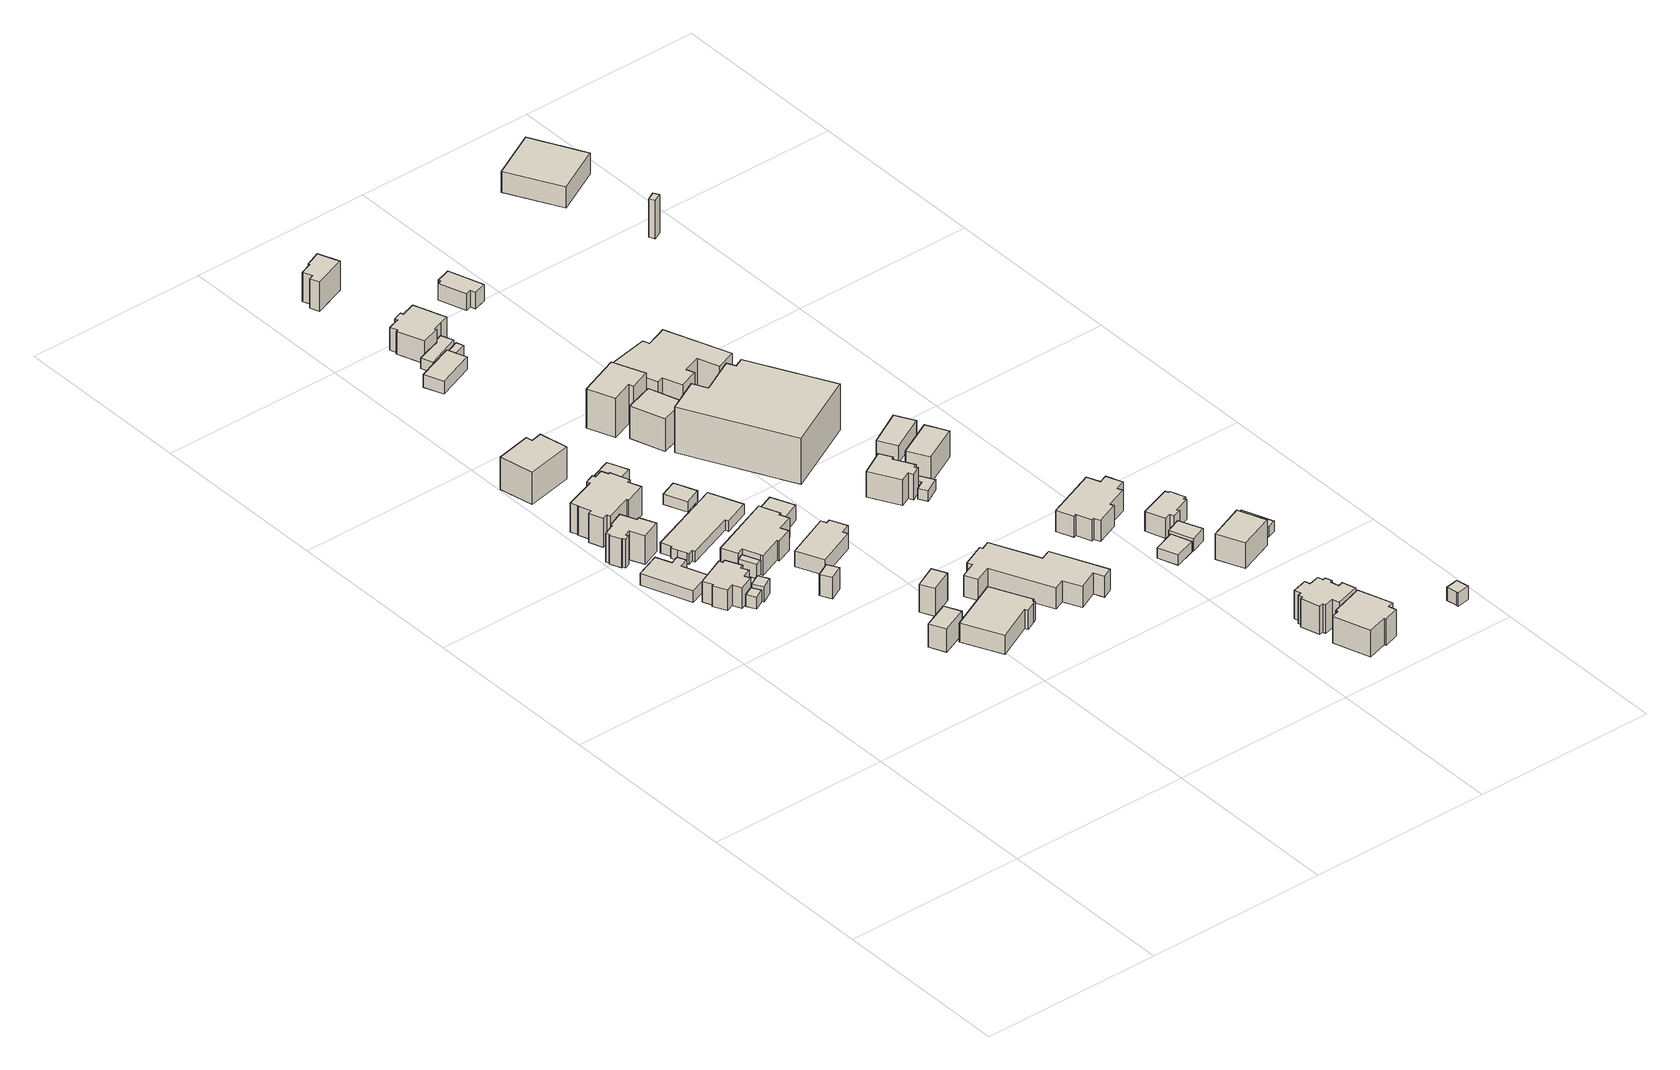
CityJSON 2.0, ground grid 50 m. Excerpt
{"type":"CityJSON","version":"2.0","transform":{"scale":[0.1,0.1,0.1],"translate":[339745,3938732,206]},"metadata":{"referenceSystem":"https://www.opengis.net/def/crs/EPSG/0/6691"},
"CityObjects":{
"building1":{"type":"Building","attributes":{"usage":"413","measuredHeight":3.5,"storeysAboveGround":1,"BuildingIDAttribute.prefecture":"14","BuildingIDAttribute.city":"14151","BuildingDetailAttribute.totalFloorArea":88.45,"BuildingDetailAttribute.buildingFootprintArea":88.45,"BuildingDetailAttribute.buildingStructureType":"601","BuildingDetailAttribute.buildingStructureOrgType":"1","BuildingDetailAttribute.orgUsage":"30","BuildingDetailAttribute.surveyYear":2015,"BuildingLandSlideRiskAttribute.description":"1","BuildingLandSlideRiskAttribute.areaType":"1"},"geometry":[{"type":"Solid","lod":"1","boundaries":[[[[0,1,2,3,4,5,6,7]],[[6,8,9,7]],[[5,10,8,6]],[[4,11,10,5]],[[3,12,11,4]],[[2,13,12,3]],[[1,14,13,2]],[[0,15,14,1]],[[7,9,15,0]],[[8,10,11,12,13,14,15,9]]]]}]},
"building2":{"type":"Building","attributes":{"usage":"411","measuredHeight":7.2,"storeysAboveGround":1,"BuildingIDAttribute.prefecture":"14","BuildingIDAttribute.city":"14151","BuildingDetailAttribute.totalFloorArea":66.15,"BuildingDetailAttribute.buildingFootprintArea":66.15,"BuildingDetailAttribute.buildingStructureType":"601","BuildingDetailAttribute.buildingStructureOrgType":"1","BuildingDetailAttribute.orgUsage":"10","BuildingDetailAttribute.surveyYear":2015,"BuildingLandSlideRiskAttribute.description":"1","BuildingLandSlideRiskAttribute.areaType":"1"},"geometry":[{"type":"Solid","lod":"1","boundaries":[[[[16,17,18,19,20,21,22,23,24,25,26,27,28,29]],[[28,30,31,29]],[[27,32,30,28]],[[26,33,32,27]],[[25,34,33,26]],[[24,35,34,25]],[[23,36,35,24]],[[22,37,36,23]],[[21,38,37,22]],[[20,39,38,21]],[[19,40,39,20]],[[18,41,40,19]],[[17,42,41,18]],[[16,43,42,17]],[[29,31,43,16]],[[30,32,33,34,35,36,37,38,39,40,41,42,43,31]]]]}]},
"building3":{"type":"Building","attributes":{"measuredHeight":3.7,"BuildingIDAttribute.prefecture":"14","BuildingIDAttribute.city":"14151","BuildingDetailAttribute.surveyYear":2015,"BuildingLandSlideRiskAttribute.description":"1","BuildingLandSlideRiskAttribute.areaType":"1"},"geometry":[{"type":"Solid","lod":"1","boundaries":[[[[44,45,46,47]],[[46,48,49,47]],[[45,50,48,46]],[[44,51,50,45]],[[47,49,51,44]],[[48,50,51,49]]]]}]},
"building4":{"type":"Building","attributes":{"usage":"411","measuredHeight":9.2,"storeysAboveGround":1,"BuildingIDAttribute.prefecture":"14","BuildingIDAttribute.city":"14151","BuildingDetailAttribute.totalFloorArea":56.23,"BuildingDetailAttribute.buildingFootprintArea":56.23,"BuildingDetailAttribute.buildingStructureType":"601","BuildingDetailAttribute.buildingStructureOrgType":"1","BuildingDetailAttribute.orgUsage":"10","BuildingDetailAttribute.surveyYear":2015,"BuildingLandSlideRiskAttribute.description":"1","BuildingLandSlideRiskAttribute.areaType":"1"},"geometry":[{"type":"Solid","lod":"1","boundaries":[[[[52,53,54,55,56,57,58,59,60,61,62,63,64,65,66,67]],[[66,68,69,67]],[[65,70,68,66]],[[64,71,70,65]],[[63,72,71,64]],[[62,73,72,63]],[[61,74,73,62]],[[60,75,74,61]],[[59,76,75,60]],[[58,77,76,59]],[[57,78,77,58]],[[56,79,78,57]],[[55,80,79,56]],[[54,81,80,55]],[[53,82,81,54]],[[52,83,82,53]],[[67,69,83,52]],[[68,70,71,72,73,74,75,76,77,78,79,80,81,82,83,69]]]]}]},
"building5":{"type":"Building","attributes":{"usage":"411","measuredHeight":4.7,"storeysAboveGround":1,"BuildingIDAttribute.prefecture":"14","BuildingIDAttribute.city":"14151","BuildingDetailAttribute.totalFloorArea":9.09,"BuildingDetailAttribute.buildingFootprintArea":9.09,"BuildingDetailAttribute.buildingStructureType":"601","BuildingDetailAttribute.buildingStructureOrgType":"1","BuildingDetailAttribute.orgUsage":"10","BuildingDetailAttribute.surveyYear":2015,"BuildingLandSlideRiskAttribute.description":"1","BuildingLandSlideRiskAttribute.areaType":"1"},"geometry":[{"type":"Solid","lod":"1","boundaries":[[[[84,85,86,87]],[[86,88,89,87]],[[85,90,88,86]],[[84,91,90,85]],[[87,89,91,84]],[[88,90,91,89]]]]}]},
"building6":{"type":"Building","attributes":{"measuredHeight":5.3,"BuildingIDAttribute.prefecture":"14","BuildingIDAttribute.city":"14151","BuildingDetailAttribute.surveyYear":2015,"BuildingLandSlideRiskAttribute.description":"1","BuildingLandSlideRiskAttribute.areaType":"1"},"geometry":[{"type":"Solid","lod":"1","boundaries":[[[[92,93,94,95]],[[94,96,97,95]],[[93,98,96,94]],[[92,99,98,93]],[[95,97,99,92]],[[96,98,99,97]]]]}]},
"building7":{"type":"Building","attributes":{"usage":"411","measuredHeight":10,"storeysAboveGround":2,"BuildingIDAttribute.prefecture":"14","BuildingIDAttribute.city":"14151","BuildingDetailAttribute.totalFloorArea":237.37,"BuildingDetailAttribute.buildingFootprintArea":118.68,"BuildingDetailAttribute.buildingStructureType":"601","BuildingDetailAttribute.buildingStructureOrgType":"1","BuildingDetailAttribute.orgUsage":"10","BuildingDetailAttribute.surveyYear":2015,"BuildingLandSlideRiskAttribute.description":"1","BuildingLandSlideRiskAttribute.areaType":"1"},"geometry":[{"type":"Solid","lod":"1","boundaries":[[[[100,101,102,103,104,105,106,107,108,109,110,111,112,113,114,115,116,117,118,119]],[[118,120,121,119]],[[117,122,120,118]],[[116,123,122,117]],[[115,124,123,116]],[[114,125,124,115]],[[113,126,125,114]],[[112,127,126,113]],[[111,128,127,112]],[[110,129,128,111]],[[109,130,129,110]],[[108,131,130,109]],[[107,132,131,108]],[[106,133,132,107]],[[105,134,133,106]],[[104,135,134,105]],[[103,136,135,104]],[[102,137,136,103]],[[101,138,137,102]],[[100,139,138,101]],[[119,121,139,100]],[[120,122,123,124,125,126,127,128,129,130,131,132,133,134,135,136,137,138,139,121]]]]}]},
"building8":{"type":"Building","attributes":{"usage":"411","measuredHeight":15.9,"storeysAboveGround":1,"BuildingIDAttribute.prefecture":"14","BuildingIDAttribute.city":"14151","BuildingDetailAttribute.totalFloorArea":38.35,"BuildingDetailAttribute.buildingFootprintArea":38.35,"BuildingDetailAttribute.buildingStructureType":"610","BuildingDetailAttribute.buildingStructureOrgType":"2","BuildingDetailAttribute.orgUsage":"10","BuildingDetailAttribute.surveyYear":2015},"geometry":[{"type":"Solid","lod":"1","boundaries":[[[[140,141,142,143]],[[142,144,145,143]],[[141,146,144,142]],[[140,147,146,141]],[[143,145,147,140]],[[144,146,147,145]]]]}]},
"building9":{"type":"Building","attributes":{"usage":"411","measuredHeight":10.4,"storeysAboveGround":2,"BuildingIDAttribute.prefecture":"14","BuildingIDAttribute.city":"14151","BuildingDetailAttribute.totalFloorArea":167.81,"BuildingDetailAttribute.buildingFootprintArea":83.91,"BuildingDetailAttribute.buildingStructureType":"601","BuildingDetailAttribute.buildingStructureOrgType":"1","BuildingDetailAttribute.orgUsage":"10","BuildingDetailAttribute.surveyYear":2015,"BuildingLandSlideRiskAttribute.description":"1","BuildingLandSlideRiskAttribute.areaType":"1"},"geometry":[{"type":"Solid","lod":"1","boundaries":[[[[148,149,150,151,152,153]],[[152,154,155,153]],[[151,156,154,152]],[[150,157,156,151]],[[149,158,157,150]],[[148,159,158,149]],[[153,155,159,148]],[[154,156,157,158,159,155]]]]}]},
"building10":{"type":"Building","attributes":{"usage":"411","measuredHeight":6.8,"storeysAboveGround":2,"BuildingIDAttribute.prefecture":"14","BuildingIDAttribute.city":"14151","BuildingDetailAttribute.totalFloorArea":24.62,"BuildingDetailAttribute.buildingFootprintArea":12.31,"BuildingDetailAttribute.buildingStructureType":"601","BuildingDetailAttribute.buildingStructureOrgType":"1","BuildingDetailAttribute.orgUsage":"10","BuildingDetailAttribute.surveyYear":2015,"BuildingLandSlideRiskAttribute.description":"1","BuildingLandSlideRiskAttribute.areaType":"1"},"geometry":[{"type":"Solid","lod":"1","boundaries":[[[[160,161,162,163]],[[162,164,165,163]],[[161,166,164,162]],[[160,167,166,161]],[[163,165,167,160]],[[164,166,167,165]]]]}]},
"building11":{"type":"Building","attributes":{"usage":"411","measuredHeight":8.8,"storeysAboveGround":2,"BuildingIDAttribute.prefecture":"14","BuildingIDAttribute.city":"14151","BuildingDetailAttribute.totalFloorArea":244.28,"BuildingDetailAttribute.buildingFootprintArea":122.14,"BuildingDetailAttribute.buildingStructureType":"601","BuildingDetailAttribute.buildingStructureOrgType":"1","BuildingDetailAttribute.orgUsage":"10","BuildingDetailAttribute.surveyYear":2015,"BuildingLandSlideRiskAttribute.description":"1","BuildingLandSlideRiskAttribute.areaType":"1"},"geometry":[{"type":"Solid","lod":"1","boundaries":[[[[92,95,168,169,170,171,172,173,174,175,176,177,178,93]],[[178,179,180,93]],[[177,181,179,178]],[[176,182,181,177]],[[175,183,182,176]],[[174,184,183,175]],[[173,185,184,174]],[[172,186,185,173]],[[171,187,186,172]],[[170,188,187,171]],[[169,189,188,170]],[[168,190,189,169]],[[95,191,190,168]],[[92,192,191,95]],[[93,180,192,92]],[[179,181,182,183,184,185,186,187,188,189,190,191,192,180]]]]}]},
"building12":{"type":"Building","attributes":{"usage":"413","storeysAboveGround":2,"BuildingIDAttribute.prefecture":"14","BuildingIDAttribute.city":"14151","BuildingDetailAttribute.totalFloorArea":294.58,"BuildingDetailAttribute.buildingFootprintArea":147.29,"BuildingDetailAttribute.buildingStructureType":"601","BuildingDetailAttribute.buildingStructureOrgType":"1","BuildingDetailAttribute.orgUsage":"30","BuildingDetailAttribute.surveyYear":2015,"BuildingLandSlideRiskAttribute.description":"1","BuildingLandSlideRiskAttribute.areaType":"1"},"geometry":[{"type":"Solid","lod":"1","boundaries":[[[[193,194,195,196,197,198,199,200,201,202,203,204]],[[203,205,206,204]],[[202,207,205,203]],[[201,208,207,202]],[[200,209,208,201]],[[199,210,209,200]],[[198,211,210,199]],[[197,212,211,198]],[[196,213,212,197]],[[195,214,213,196]],[[194,215,214,195]],[[193,216,215,194]],[[204,206,216,193]],[[205,207,208,209,210,211,212,213,214,215,216,206]]]]}]},
"building13":{"type":"Building","attributes":{"measuredHeight":10.3,"BuildingIDAttribute.prefecture":"14","BuildingIDAttribute.city":"14151","BuildingDetailAttribute.surveyYear":2015,"BuildingLandSlideRiskAttribute.description":"1","BuildingLandSlideRiskAttribute.areaType":"1"},"geometry":[{"type":"Solid","lod":"1","boundaries":[[[[217,218,219,220]],[[219,221,222,220]],[[218,223,221,219]],[[217,224,223,218]],[[220,222,224,217]],[[221,223,224,222]]]]}]},
"building14":{"type":"Building","attributes":{"usage":"411","measuredHeight":7.6,"storeysAboveGround":1,"BuildingIDAttribute.prefecture":"14","BuildingIDAttribute.city":"14151","BuildingDetailAttribute.totalFloorArea":160.32,"BuildingDetailAttribute.buildingFootprintArea":160.32,"BuildingDetailAttribute.buildingStructureType":"601","BuildingDetailAttribute.buildingStructureOrgType":"1","BuildingDetailAttribute.orgUsage":"10","BuildingDetailAttribute.surveyYear":2015},"geometry":[{"type":"Solid","lod":"1","boundaries":[[[[225,226,227,228,229,230,231,232,233,234]],[[233,235,236,234]],[[232,237,235,233]],[[231,238,237,232]],[[230,239,238,231]],[[229,240,239,230]],[[228,241,240,229]],[[227,242,241,228]],[[226,243,242,227]],[[225,244,243,226]],[[234,236,244,225]],[[235,237,238,239,240,241,242,243,244,236]]]]}]},
"building15":{"type":"Building","attributes":{"usage":"411","measuredHeight":3.7,"storeysAboveGround":2,"BuildingIDAttribute.prefecture":"14","BuildingIDAttribute.city":"14151","BuildingDetailAttribute.totalFloorArea":58.51,"BuildingDetailAttribute.buildingFootprintArea":29.26,"BuildingDetailAttribute.buildingStructureType":"601","BuildingDetailAttribute.buildingStructureOrgType":"1","BuildingDetailAttribute.orgUsage":"10","BuildingDetailAttribute.surveyYear":2015},"geometry":[{"type":"Solid","lod":"1","boundaries":[[[[245,246,247,248]],[[247,249,250,248]],[[246,251,249,247]],[[245,252,251,246]],[[248,250,252,245]],[[249,251,252,250]]]]}]},
"building16":{"type":"Building","attributes":{"usage":"411","measuredHeight":7.7,"storeysAboveGround":2,"BuildingIDAttribute.prefecture":"14","BuildingIDAttribute.city":"14151","BuildingDetailAttribute.totalFloorArea":156.75,"BuildingDetailAttribute.buildingFootprintArea":78.38,"BuildingDetailAttribute.buildingStructureType":"601","BuildingDetailAttribute.buildingStructureOrgType":"1","BuildingDetailAttribute.orgUsage":"10","BuildingDetailAttribute.surveyYear":2015,"BuildingLandSlideRiskAttribute.description":"1","BuildingLandSlideRiskAttribute.areaType":"1"},"geometry":[{"type":"Solid","lod":"1","boundaries":[[[[253,254,255,256,257,258,259,260]],[[259,261,262,260]],[[258,263,261,259]],[[257,264,263,258]],[[256,265,264,257]],[[255,266,265,256]],[[254,267,266,255]],[[253,268,267,254]],[[260,262,268,253]],[[261,263,264,265,266,267,268,262]]]]}]},
"building17":{"type":"Building","attributes":{"BuildingIDAttribute.prefecture":"14","BuildingIDAttribute.city":"14151","BuildingDetailAttribute.surveyYear":2015},"geometry":[{"type":"Solid","lod":"1","boundaries":[[[[269,270,271,272]],[[271,273,274,272]],[[270,275,273,271]],[[269,276,275,270]],[[272,274,276,269]],[[273,275,276,274]]]]}]},
"building18":{"type":"Building","attributes":{"usage":"411","measuredHeight":5.4,"storeysAboveGround":2,"BuildingIDAttribute.prefecture":"14","BuildingIDAttribute.city":"14151","BuildingDetailAttribute.totalFloorArea":61.62,"BuildingDetailAttribute.buildingFootprintArea":30.81,"BuildingDetailAttribute.buildingStructureType":"601","BuildingDetailAttribute.buildingStructureOrgType":"1","BuildingDetailAttribute.orgUsage":"10","BuildingDetailAttribute.surveyYear":2015},"geometry":[{"type":"Solid","lod":"1","boundaries":[[[[277,278,279,280]],[[279,281,282,280]],[[278,283,281,279]],[[277,284,283,278]],[[280,282,284,277]],[[281,283,284,282]]]]}]},
"building19":{"type":"Building","attributes":{"usage":"402","measuredHeight":4,"storeysAboveGround":1,"BuildingIDAttribute.prefecture":"14","BuildingIDAttribute.city":"14151","BuildingDetailAttribute.totalFloorArea":64.72,"BuildingDetailAttribute.buildingFootprintArea":64.72,"BuildingDetailAttribute.buildingStructureType":"610","BuildingDetailAttribute.buildingStructureOrgType":"2","BuildingDetailAttribute.orgUsage":"71","BuildingDetailAttribute.surveyYear":2015},"geometry":[{"type":"Solid","lod":"1","boundaries":[[[[285,286,287,288]],[[287,289,290,288]],[[286,291,289,287]],[[285,292,291,286]],[[288,290,292,285]],[[289,291,292,290]]]]}]},
"building20":{"type":"Building","attributes":{"usage":"411","measuredHeight":8.8,"storeysAboveGround":2,"BuildingIDAttribute.prefecture":"14","BuildingIDAttribute.city":"14151","BuildingDetailAttribute.totalFloorArea":436.82,"BuildingDetailAttribute.buildingFootprintArea":218.41,"BuildingDetailAttribute.buildingStructureType":"601","BuildingDetailAttribute.buildingStructureOrgType":"1","BuildingDetailAttribute.orgUsage":"10","BuildingDetailAttribute.surveyYear":2015},"geometry":[{"type":"Solid","lod":"1","boundaries":[[[[293,294,295,296,297,298,299,300,301,302,303,304,305,306,307,308,309]],[[308,310,311,309]],[[307,312,310,308]],[[306,313,312,307]],[[305,314,313,306]],[[304,315,314,305]],[[303,316,315,304]],[[302,317,316,303]],[[301,318,317,302]],[[300,319,318,301]],[[299,320,319,300]],[[298,321,320,299]],[[297,322,321,298]],[[296,323,322,297]],[[295,324,323,296]],[[294,325,324,295]],[[293,326,325,294]],[[309,311,326,293]],[[310,312,313,314,315,316,317,318,319,320,321,322,323,324,325,326,311]]]]}]},
"building21":{"type":"Building","attributes":{"BuildingIDAttribute.prefecture":"14","BuildingIDAttribute.city":"14151","BuildingDetailAttribute.surveyYear":2015,"BuildingLandSlideRiskAttribute.description":"1","BuildingLandSlideRiskAttribute.areaType":"1"},"geometry":[{"type":"Solid","lod":"1","boundaries":[[[[327,328,329,330,331,332,333]],[[332,334,335,333]],[[331,336,334,332]],[[330,337,336,331]],[[329,338,337,330]],[[328,339,338,329]],[[327,340,339,328]],[[333,335,340,327]],[[334,336,337,338,339,340,335]]]]}]},
"building22":{"type":"Building","attributes":{"usage":"441","measuredHeight":11,"storeysAboveGround":2,"BuildingIDAttribute.prefecture":"14","BuildingIDAttribute.city":"14151","BuildingDetailAttribute.totalFloorArea":145.48,"BuildingDetailAttribute.buildingFootprintArea":72.74,"BuildingDetailAttribute.buildingStructureType":"610","BuildingDetailAttribute.buildingStructureOrgType":"2","BuildingDetailAttribute.orgUsage":"160","BuildingDetailAttribute.surveyYear":2015,"BuildingLandSlideRiskAttribute.description":"1","BuildingLandSlideRiskAttribute.areaType":"1"},"geometry":[{"type":"Solid","lod":"1","boundaries":[[[[341,342,343,344]],[[343,345,346,344]],[[342,347,345,343]],[[341,348,347,342]],[[344,346,348,341]],[[345,347,348,346]]]]}]},
"building23":{"type":"Building","attributes":{"usage":"413","measuredHeight":7.8,"storeysAboveGround":2,"BuildingIDAttribute.prefecture":"14","BuildingIDAttribute.city":"14151","BuildingDetailAttribute.totalFloorArea":147.45,"BuildingDetailAttribute.buildingFootprintArea":73.72,"BuildingDetailAttribute.buildingStructureType":"601","BuildingDetailAttribute.buildingStructureOrgType":"1","BuildingDetailAttribute.orgUsage":"30","BuildingDetailAttribute.surveyYear":2015,"BuildingLandSlideRiskAttribute.description":"1","BuildingLandSlideRiskAttribute.areaType":"1"},"geometry":[{"type":"Solid","lod":"1","boundaries":[[[[349,350,351,352,353,354,355,356,357,358,359,360,361,362]],[[361,363,364,362]],[[360,365,363,361]],[[359,366,365,360]],[[358,367,366,359]],[[357,368,367,358]],[[356,369,368,357]],[[355,370,369,356]],[[354,371,370,355]],[[353,372,371,354]],[[352,373,372,353]],[[351,374,373,352]],[[350,375,374,351]],[[349,376,375,350]],[[362,364,376,349]],[[363,365,366,367,368,369,370,371,372,373,374,375,376,364]]]]}]},
"building24":{"type":"Building","attributes":{"usage":"441","measuredHeight":13.3,"storeysAboveGround":3,"BuildingIDAttribute.prefecture":"14","BuildingIDAttribute.city":"14151","BuildingDetailAttribute.totalFloorArea":316.81,"BuildingDetailAttribute.buildingFootprintArea":105.6,"BuildingDetailAttribute.buildingStructureType":"610","BuildingDetailAttribute.buildingStructureOrgType":"2","BuildingDetailAttribute.orgUsage":"160","BuildingDetailAttribute.surveyYear":2015,"BuildingLandSlideRiskAttribute.description":"1","BuildingLandSlideRiskAttribute.areaType":"1"},"geometry":[{"type":"Solid","lod":"1","boundaries":[[[[377,378,379,380,381,382]],[[381,383,384,382]],[[380,385,383,381]],[[379,386,385,380]],[[378,387,386,379]],[[377,388,387,378]],[[382,384,388,377]],[[383,385,386,387,388,384]]]]}]},
"building25":{"type":"Building","attributes":{"BuildingIDAttribute.prefecture":"14","BuildingIDAttribute.city":"14151","BuildingDetailAttribute.surveyYear":2015,"BuildingLandSlideRiskAttribute.description":"1","BuildingLandSlideRiskAttribute.areaType":"1"},"geometry":[{"type":"Solid","lod":"1","boundaries":[[[[389,390,391,392]],[[391,393,394,392]],[[390,395,393,391]],[[389,396,395,390]],[[392,394,396,389]],[[393,395,396,394]]]]}]},
"building26":{"type":"Building","attributes":{"usage":"411","measuredHeight":9,"storeysAboveGround":2,"BuildingIDAttribute.prefecture":"14","BuildingIDAttribute.city":"14151","BuildingDetailAttribute.totalFloorArea":85.18,"BuildingDetailAttribute.buildingFootprintArea":42.59,"BuildingDetailAttribute.buildingStructureType":"601","BuildingDetailAttribute.buildingStructureOrgType":"1","BuildingDetailAttribute.orgUsage":"10","BuildingDetailAttribute.surveyYear":2015},"geometry":[{"type":"Solid","lod":"1","boundaries":[[[[397,398,399,400,401,402,403,404]],[[403,405,406,404]],[[402,407,405,403]],[[401,408,407,402]],[[400,409,408,401]],[[399,410,409,400]],[[398,411,410,399]],[[397,412,411,398]],[[404,406,412,397]],[[405,407,408,409,410,411,412,406]]]]}]},
"building27":{"type":"Building","attributes":{"usage":"413","storeysAboveGround":2,"BuildingIDAttribute.prefecture":"14","BuildingIDAttribute.city":"14151","BuildingDetailAttribute.totalFloorArea":23.75,"BuildingDetailAttribute.buildingFootprintArea":11.88,"BuildingDetailAttribute.buildingStructureType":"601","BuildingDetailAttribute.buildingStructureOrgType":"1","BuildingDetailAttribute.orgUsage":"30","BuildingDetailAttribute.surveyYear":2015,"BuildingLandSlideRiskAttribute.description":"1","BuildingLandSlideRiskAttribute.areaType":"1"},"geometry":[{"type":"Solid","lod":"1","boundaries":[[[[413,414,415,416,417,418,419,420,421,422]],[[421,423,424,422]],[[420,425,423,421]],[[419,426,425,420]],[[418,427,426,419]],[[417,428,427,418]],[[416,429,428,417]],[[415,430,429,416]],[[414,431,430,415]],[[413,432,431,414]],[[422,424,432,413]],[[423,425,426,427,428,429,430,431,432,424]]]]}]},
"building28":{"type":"Building","attributes":{"usage":"411","measuredHeight":8.3,"storeysAboveGround":2,"BuildingIDAttribute.prefecture":"14","BuildingIDAttribute.city":"14151","BuildingDetailAttribute.totalFloorArea":102.92,"BuildingDetailAttribute.buildingFootprintArea":51.46,"BuildingDetailAttribute.buildingStructureType":"601","BuildingDetailAttribute.buildingStructureOrgType":"1","BuildingDetailAttribute.orgUsage":"10","BuildingDetailAttribute.surveyYear":2015,"BuildingLandSlideRiskAttribute.description":"1","BuildingLandSlideRiskAttribute.areaType":"1"},"geometry":[{"type":"Solid","lod":"1","boundaries":[[[[433,434,435,436,437,438,439,440,441,442]],[[441,443,444,442]],[[440,445,443,441]],[[439,446,445,440]],[[438,447,446,439]],[[437,448,447,438]],[[436,449,448,437]],[[435,450,449,436]],[[434,451,450,435]],[[433,452,451,434]],[[442,444,452,433]],[[443,445,446,447,448,449,450,451,452,444]]]]}]},
"building29":{"type":"Building","attributes":{"usage":"441","measuredHeight":13.6,"storeysAboveGround":2,"BuildingIDAttribute.prefecture":"14","BuildingIDAttribute.city":"14151","BuildingDetailAttribute.totalFloorArea":966.42,"BuildingDetailAttribute.buildingFootprintArea":483.21,"BuildingDetailAttribute.buildingStructureType":"610","BuildingDetailAttribute.buildingStructureOrgType":"2","BuildingDetailAttribute.orgUsage":"160","BuildingDetailAttribute.surveyYear":2015,"BuildingLandSlideRiskAttribute.description":"1","BuildingLandSlideRiskAttribute.areaType":"1"},"geometry":[{"type":"Solid","lod":"1","boundaries":[[[[453,454,455,456,457,458,459,460]],[[459,461,462,460]],[[458,463,461,459]],[[457,464,463,458]],[[456,465,464,457]],[[455,466,465,456]],[[454,467,466,455]],[[453,468,467,454]],[[460,462,468,453]],[[461,463,464,465,466,467,468,462]]]]}]},
"building30":{"type":"Building","attributes":{"BuildingIDAttribute.prefecture":"14","BuildingIDAttribute.city":"14151","BuildingDetailAttribute.surveyYear":2015,"BuildingLandSlideRiskAttribute.description":"1","BuildingLandSlideRiskAttribute.areaType":"1"},"geometry":[{"type":"Solid","lod":"1","boundaries":[[[[469,470,471,472,473,474,475,476]],[[475,477,478,476]],[[474,479,477,475]],[[473,480,479,474]],[[472,481,480,473]],[[471,482,481,472]],[[470,483,482,471]],[[469,484,483,470]],[[476,478,484,469]],[[477,479,480,481,482,483,484,478]]]]}]},
"building31":{"type":"Building","attributes":{"usage":"441","measuredHeight":9,"storeysAboveGround":3,"BuildingIDAttribute.prefecture":"14","BuildingIDAttribute.city":"14151","BuildingDetailAttribute.totalFloorArea":802.07,"BuildingDetailAttribute.buildingFootprintArea":267.36,"BuildingDetailAttribute.buildingStructureType":"610","BuildingDetailAttribute.buildingStructureOrgType":"2","BuildingDetailAttribute.orgUsage":"160","BuildingDetailAttribute.surveyYear":2015,"BuildingLandSlideRiskAttribute.description":"1","BuildingLandSlideRiskAttribute.areaType":"1"},"geometry":[{"type":"Solid","lod":"1","boundaries":[[[[485,486,487,488,489,490,491,492,493,494,495,496]],[[495,497,498,496]],[[494,499,497,495]],[[493,500,499,494]],[[492,501,500,493]],[[491,502,501,492]],[[490,503,502,491]],[[489,504,503,490]],[[488,505,504,489]],[[487,506,505,488]],[[486,507,506,487]],[[485,508,507,486]],[[496,498,508,485]],[[497,499,500,501,502,503,504,505,506,507,508,498]]]]}]},
"building32":{"type":"Building","attributes":{"usage":"411","measuredHeight":5.1,"storeysAboveGround":1,"BuildingIDAttribute.prefecture":"14","BuildingIDAttribute.city":"14151","BuildingDetailAttribute.totalFloorArea":41.02,"BuildingDetailAttribute.buildingFootprintArea":41.02,"BuildingDetailAttribute.buildingStructureType":"601","BuildingDetailAttribute.buildingStructureOrgType":"1","BuildingDetailAttribute.orgUsage":"10","BuildingDetailAttribute.surveyYear":2015,"BuildingLandSlideRiskAttribute.description":"1","BuildingLandSlideRiskAttribute.areaType":"2"},"geometry":[{"type":"Solid","lod":"1","boundaries":[[[[509,510,511,512,513,514,515,516]],[[515,517,518,516]],[[514,519,517,515]],[[513,520,519,514]],[[512,521,520,513]],[[511,522,521,512]],[[510,523,522,511]],[[509,524,523,510]],[[516,518,524,509]],[[517,519,520,521,522,523,524,518]]]]}]},
"building33":{"type":"Building","attributes":{"usage":"411","measuredHeight":8.3,"storeysAboveGround":2,"BuildingIDAttribute.prefecture":"14","BuildingIDAttribute.city":"14151","BuildingDetailAttribute.totalFloorArea":101.31,"BuildingDetailAttribute.buildingFootprintArea":50.66,"BuildingDetailAttribute.buildingStructureType":"601","BuildingDetailAttribute.buildingStructureOrgType":"1","BuildingDetailAttribute.orgUsage":"10","BuildingDetailAttribute.surveyYear":2015,"BuildingLandSlideRiskAttribute.description":"1","BuildingLandSlideRiskAttribute.areaType":"1"},"geometry":[{"type":"Solid","lod":"1","boundaries":[[[[525,526,527,528]],[[527,529,530,528]],[[526,531,529,527]],[[525,532,531,526]],[[528,530,532,525]],[[529,531,532,530]]]]}]},
"building34":{"type":"Building","attributes":{"usage":"411","measuredHeight":9,"storeysAboveGround":1,"BuildingIDAttribute.prefecture":"14","BuildingIDAttribute.city":"14151","BuildingDetailAttribute.totalFloorArea":106.48,"BuildingDetailAttribute.buildingFootprintArea":106.48,"BuildingDetailAttribute.buildingStructureType":"601","BuildingDetailAttribute.buildingStructureOrgType":"1","BuildingDetailAttribute.orgUsage":"10","BuildingDetailAttribute.surveyYear":2015,"BuildingLandSlideRiskAttribute.description":"1","BuildingLandSlideRiskAttribute.areaType":"1"},"geometry":[{"type":"Solid","lod":"1","boundaries":[[[[533,534,535,536,537,538,539,540,541,542]],[[541,543,544,542]],[[540,545,543,541]],[[539,546,545,540]],[[538,547,546,539]],[[537,548,547,538]],[[536,549,548,537]],[[535,550,549,536]],[[534,551,550,535]],[[533,552,551,534]],[[542,544,552,533]],[[543,545,546,547,548,549,550,551,552,544]]]]}]},
"building35":{"type":"Building","attributes":{"usage":"411","measuredHeight":9.9,"storeysAboveGround":2,"BuildingIDAttribute.prefecture":"14","BuildingIDAttribute.city":"14151","BuildingDetailAttribute.totalFloorArea":132.42,"BuildingDetailAttribute.buildingFootprintArea":66.21,"BuildingDetailAttribute.buildingStructureType":"601","BuildingDetailAttribute.buildingStructureOrgType":"1","BuildingDetailAttribute.orgUsage":"10","BuildingDetailAttribute.surveyYear":2015,"BuildingLandSlideRiskAttribute.description":"1","BuildingLandSlideRiskAttribute.areaType":"1"},"geometry":[{"type":"Solid","lod":"1","boundaries":[[[[553,554,555,556,557,558,559,560,561,562,563,564,565,566,567,568,569,570,571,572]],[[571,573,574,572]],[[570,575,573,571]],[[569,576,575,570]],[[568,577,576,569]],[[567,578,577,568]],[[566,579,578,567]],[[565,580,579,566]],[[564,581,580,565]],[[563,582,581,564]],[[562,583,582,563]],[[561,584,583,562]],[[560,585,584,561]],[[559,586,585,560]],[[558,587,586,559]],[[557,588,587,558]],[[556,589,588,557]],[[555,590,589,556]],[[554,591,590,555]],[[553,592,591,554]],[[572,574,592,553]],[[573,575,576,577,578,579,580,581,582,583,584,585,586,587,588,589,590,591,592,574]]]]}]},
"building36":{"type":"Building","attributes":{"usage":"411","measuredHeight":3.4,"storeysAboveGround":1,"BuildingIDAttribute.prefecture":"14","BuildingIDAttribute.city":"14151","BuildingDetailAttribute.totalFloorArea":62.44,"BuildingDetailAttribute.buildingFootprintArea":62.44,"BuildingDetailAttribute.buildingStructureType":"601","BuildingDetailAttribute.buildingStructureOrgType":"1","BuildingDetailAttribute.orgUsage":"10","BuildingDetailAttribute.surveyYear":2015,"BuildingLandSlideRiskAttribute.description":"1","BuildingLandSlideRiskAttribute.areaType":"1"},"geometry":[{"type":"Solid","lod":"1","boundaries":[[[[593,594,595,596]],[[595,597,598,596]],[[594,599,597,595]],[[593,600,599,594]],[[596,598,600,593]],[[597,599,600,598]]]]}]},
"building37":{"type":"Building","attributes":{"usage":"411","measuredHeight":5.7,"storeysAboveGround":1,"BuildingIDAttribute.prefecture":"14","BuildingIDAttribute.city":"14151","BuildingDetailAttribute.totalFloorArea":50.26,"BuildingDetailAttribute.buildingFootprintArea":50.26,"BuildingDetailAttribute.buildingStructureType":"601","BuildingDetailAttribute.buildingStructureOrgType":"1","BuildingDetailAttribute.orgUsage":"10","BuildingDetailAttribute.surveyYear":2015,"BuildingLandSlideRiskAttribute.description":"1","BuildingLandSlideRiskAttribute.areaType":"1"},"geometry":[{"type":"Solid","lod":"1","boundaries":[[[[601,602,603,604]],[[603,605,606,604]],[[602,607,605,603]],[[601,608,607,602]],[[604,606,608,601]],[[605,607,608,606]]]]}]},
"building38":{"type":"Building","attributes":{"usage":"411","measuredHeight":7.5,"storeysAboveGround":2,"BuildingIDAttribute.prefecture":"14","BuildingIDAttribute.city":"14151","BuildingDetailAttribute.totalFloorArea":230.38,"BuildingDetailAttribute.buildingFootprintArea":115.19,"BuildingDetailAttribute.buildingStructureType":"601","BuildingDetailAttribute.buildingStructureOrgType":"1","BuildingDetailAttribute.orgUsage":"10","BuildingDetailAttribute.surveyYear":2015,"BuildingLandSlideRiskAttribute.description":"1","BuildingLandSlideRiskAttribute.areaType":"1"},"geometry":[{"type":"Solid","lod":"1","boundaries":[[[[609,610,611,612,613,614,615,616,617,618,619,620,621,622]],[[621,623,624,622]],[[620,625,623,621]],[[619,626,625,620]],[[618,627,626,619]],[[617,628,627,618]],[[616,629,628,617]],[[615,630,629,616]],[[614,631,630,615]],[[613,632,631,614]],[[612,633,632,613]],[[611,634,633,612]],[[610,635,634,611]],[[609,636,635,610]],[[622,624,636,609]],[[623,625,626,627,628,629,630,631,632,633,634,635,636,624]]]]}]},
"building39":{"type":"Building","attributes":{"measuredHeight":4.6,"BuildingIDAttribute.prefecture":"14","BuildingIDAttribute.city":"14151","BuildingDetailAttribute.surveyYear":2015,"BuildingLandSlideRiskAttribute.description":"1","BuildingLandSlideRiskAttribute.areaType":"1"},"geometry":[{"type":"Solid","lod":"1","boundaries":[[[[637,638,639,640]],[[639,641,642,640]],[[638,643,641,639]],[[637,644,643,638]],[[640,642,644,637]],[[641,643,644,642]]]]}]},
"building40":{"type":"Building","attributes":{"usage":"401","measuredHeight":8.7,"storeysAboveGround":2,"BuildingIDAttribute.prefecture":"14","BuildingIDAttribute.city":"14151","BuildingDetailAttribute.totalFloorArea":545.69,"BuildingDetailAttribute.buildingFootprintArea":272.84,"BuildingDetailAttribute.buildingStructureType":"601","BuildingDetailAttribute.buildingStructureOrgType":"1","BuildingDetailAttribute.orgUsage":"61","BuildingDetailAttribute.surveyYear":2015,"BuildingLandSlideRiskAttribute.description":"1","BuildingLandSlideRiskAttribute.areaType":"1"},"geometry":[{"type":"Solid","lod":"1","boundaries":[[[[645,646,647,648]],[[647,649,650,648]],[[646,651,649,647]],[[645,652,651,646]],[[648,650,652,645]],[[649,651,652,650]]]]}]},
"building41":{"type":"Building","attributes":{"usage":"411","measuredHeight":6.8,"storeysAboveGround":1,"BuildingIDAttribute.prefecture":"14","BuildingIDAttribute.city":"14151","BuildingDetailAttribute.totalFloorArea":47.09,"BuildingDetailAttribute.buildingFootprintArea":47.09,"BuildingDetailAttribute.buildingStructureType":"601","BuildingDetailAttribute.buildingStructureOrgType":"1","BuildingDetailAttribute.orgUsage":"10","BuildingDetailAttribute.surveyYear":2015,"BuildingLandSlideRiskAttribute.description":"1","BuildingLandSlideRiskAttribute.areaType":"1"},"geometry":[{"type":"Solid","lod":"1","boundaries":[[[[653,654,655,656,657,658,659,660,661,662,663,664]],[[663,665,666,664]],[[662,667,665,663]],[[661,668,667,662]],[[660,669,668,661]],[[659,670,669,660]],[[658,671,670,659]],[[657,672,671,658]],[[656,673,672,657]],[[655,674,673,656]],[[654,675,674,655]],[[653,676,675,654]],[[664,666,676,653]],[[665,667,668,669,670,671,672,673,674,675,676,666]]]]}]},
"building42":{"type":"Building","attributes":{"BuildingIDAttribute.prefecture":"14","BuildingIDAttribute.city":"14151","BuildingDetailAttribute.surveyYear":2015,"BuildingLandSlideRiskAttribute.description":"1","BuildingLandSlideRiskAttribute.areaType":"1"},"geometry":[{"type":"Solid","lod":"1","boundaries":[[[[677,678,679,680,681,682,683,684,685,686]],[[685,687,688,686]],[[684,689,687,685]],[[683,690,689,684]],[[682,691,690,683]],[[681,692,691,682]],[[680,693,692,681]],[[679,694,693,680]],[[678,695,694,679]],[[677,696,695,678]],[[686,688,696,677]],[[687,689,690,691,692,693,694,695,696,688]]]]}]},
"building43":{"type":"Building","attributes":{"usage":"411","measuredHeight":8.8,"storeysAboveGround":1,"BuildingIDAttribute.prefecture":"14","BuildingIDAttribute.city":"14151","BuildingDetailAttribute.totalFloorArea":10.18,"BuildingDetailAttribute.buildingFootprintArea":10.18,"BuildingDetailAttribute.buildingStructureType":"601","BuildingDetailAttribute.buildingStructureOrgType":"1","BuildingDetailAttribute.orgUsage":"10","BuildingDetailAttribute.surveyYear":2015,"BuildingLandSlideRiskAttribute.description":"1","BuildingLandSlideRiskAttribute.areaType":"1"},"geometry":[{"type":"Solid","lod":"1","boundaries":[[[[697,698,699,700,701]],[[700,702,703,701]],[[699,704,702,700]],[[698,705,704,699]],[[697,706,705,698]],[[701,703,706,697]],[[702,704,705,706,703]]]]}]},
"building44":{"type":"Building","attributes":{"measuredHeight":11.4,"BuildingIDAttribute.prefecture":"14","BuildingIDAttribute.city":"14151","BuildingDetailAttribute.surveyYear":2015},"geometry":[{"type":"Solid","lod":"1","boundaries":[[[[707,708,709,710]],[[709,711,712,710]],[[708,713,711,709]],[[707,714,713,708]],[[710,712,714,707]],[[711,713,714,712]]]]}]},
"building45":{"type":"Building","attributes":{"usage":"422","measuredHeight":9.7,"storeysAboveGround":1,"BuildingIDAttribute.prefecture":"14","BuildingIDAttribute.city":"14151","BuildingDetailAttribute.totalFloorArea":191.07,"BuildingDetailAttribute.buildingFootprintArea":191.07,"BuildingDetailAttribute.buildingStructureType":"601","BuildingDetailAttribute.buildingStructureOrgType":"1","BuildingDetailAttribute.orgUsage":"138","BuildingDetailAttribute.surveyYear":2015},"geometry":[{"type":"Solid","lod":"1","boundaries":[[[[715,716,717,718]],[[717,719,720,718]],[[716,721,719,717]],[[715,722,721,716]],[[718,720,722,715]],[[719,721,722,720]]]]}]}
},
"vertices":[
[13,1396,10],[81,1423,10],[98,1381,10],[121,1390,10],[131,1367,10],[106,1357,10],[132,1290,10],[65,1263,10],[132,1290,44],[65,1263,44],[106,1357,44],[131,1367,44],[121,1390,44],[98,1381,44],[81,1423,44],[13,1396,44],
[128,1197,9],[107,1188,9],[90,1224,9],[95,1226,9],[83,1253,9],[165,1290,9],[169,1280,9],[177,1284,9],[197,1241,9],[187,1236,9],[196,1217,9],[172,1206,9],[179,1191,9],[139,1173,9],[179,1191,69],[139,1173,69],[172,1206,69],[196,1217,69],[187,1236,69],[197,1241,69],[177,1284,69],[169,1280,69],[165,1290,69],[83,1253,69],[95,1226,69],[90,1224,69],[107,1188,69],[128,1197,69],
[143,1165,18],[170,1179,18],[183,1155,18],[155,1140,18],[183,1155,52],[155,1140,52],[170,1179,52],[143,1165,52],
[56,1487,12],[40,1481,12],[44,1474,12],[29,1467,12],[25,1476,12],[22,1474,12],[9,1504,12],[12,1506,12],[8,1516,12],[40,1530,12],[38,1534,12],[82,1553,12],[100,1511,12],[107,1514,12],[126,1471,12],[73,1449,12],[126,1471,95],[73,1449,95],[107,1514,95],[100,1511,95],[82,1553,95],[38,1534,95],[40,1530,95],[8,1516,95],[12,1506,95],[9,1504,95],[22,1474,95],[25,1476,95],[29,1467,95],[44,1474,95],[40,1481,95],[56,1487,95],
[172,1179,18],[204,1196,18],[219,1168,18],[187,1151,18],[219,1168,61],[187,1151,61],[204,1196,61],[172,1179,61],
[214,1264,38],[233,1218,38],[215,1211,38],[196,1256,38],[215,1211,79],[196,1256,79],[233,1218,79],[214,1264,79],
[130,1586,12],[58,1560,12],[55,1569,12],[40,1564,12],[27,1601,12],[38,1605,12],[26,1639,12],[27,1640,12],[20,1660,12],[106,1691,12],[103,1700,12],[129,1710,12],[132,1702,12],[156,1711,12],[163,1692,12],[168,1694,12],[187,1641,12],[177,1638,12],[190,1603,12],[132,1581,12],[190,1603,96],[132,1581,96],[177,1638,96],[187,1641,96],[168,1694,96],[163,1692,96],[156,1711,96],[132,1702,96],[129,1710,96],[103,1700,96],[106,1691,96],[20,1660,96],[27,1640,96],[26,1639,96],[38,1605,96],[27,1601,96],[40,1564,96],[55,1569,96],[58,1560,96],[130,1586,96],
[365,696,45],[345,740,45],[418,772,45],[438,728,45],[418,772,112],[438,728,112],[345,740,112],[365,696,112],
[3,1896,10],[100,1917,10],[103,1899,10],[133,1906,10],[149,1828,10],[22,1802,10],[149,1828,104],[22,1802,104],[133,1906,104],[103,1899,104],[100,1917,104],[3,1896,104],
[299,1083,22],[336,1103,22],[353,1073,22],[315,1053,22],[353,1073,84],[315,1053,84],[336,1103,84],[299,1083,84],
[195,1256,38],[177,1299,38],[353,1371,38],[375,1316,38],[368,1313,38],[378,1288,38],[336,1271,38],[345,1250,38],[301,1232,38],[299,1238,38],[235,1212,38],[235,1212,95],[233,1218,95],[299,1238,95],[301,1232,95],[345,1250,95],[336,1271,95],[378,1288,95],[368,1313,95],[375,1316,95],[353,1371,95],[177,1299,95],[195,1256,95],[196,1256,95],[214,1264,95],
[284,1411,34],[150,1359,34],[147,1366,34],[133,1360,34],[131,1367,34],[121,1390,34],[115,1407,34],[121,1410,34],[110,1438,34],[322,1521,34],[358,1430,34],[288,1402,34],[358,1430,64],[288,1402,64],[322,1521,64],[110,1438,64],[121,1410,64],[115,1407,64],[121,1390,64],[131,1367,64],[133,1360,64],[147,1366,64],[150,1359,64],[284,1411,64],
[428,815,53],[410,852,53],[472,882,53],[490,844,53],[472,882,133],[490,844,133],[410,852,133],[428,815,133],
[557,641,55],[456,592,55],[405,698,55],[549,767,55],[587,687,55],[600,660,55],[593,656,55],[596,650,55],[586,645,55],[561,633,55],[586,645,110],[561,633,110],[596,650,110],[593,656,110],[600,660,110],[587,687,110],[549,767,110],[405,698,110],[456,592,110],[557,641,110],
[215,1761,31],[237,1705,31],[182,1684,31],[161,1740,31],[182,1684,66],[161,1740,66],[237,1705,66],[215,1761,66],
[307,1184,46],[430,1237,46],[437,1222,46],[448,1227,46],[468,1181,46],[442,1170,46],[448,1157,46],[339,1110,46],[448,1157,91],[339,1110,91],[442,1170,91],[468,1181,91],[448,1227,91],[437,1222,91],[430,1237,91],[307,1184,91],
[263,1523,33],[239,1583,33],[285,1602,33],[309,1542,33],[285,1602,63],[309,1542,63],[239,1583,63],[263,1523,63],
[403,1390,41],[430,1327,41],[381,1306,41],[354,1370,41],[381,1306,86],[354,1370,86],[430,1327,86],[403,1390,86],
[220,2353,19],[239,2301,19],[135,2261,19],[115,2313,19],[135,2261,56],[115,2313,56],[239,2301,56],[220,2353,56],
[527,830,56],[571,850,56],[565,863,56],[589,874,56],[627,891,56],[630,883,56],[654,894,56],[713,764,56],[741,776,56],[807,629,56],[779,616,56],[767,643,56],[713,618,56],[691,665,56],[662,652,56],[588,815,56],[543,795,56],[588,815,117],[543,795,117],[662,652,117],[691,665,117],[713,618,117],[767,643,117],[779,616,117],[807,629,117],[741,776,117],[713,764,117],[654,894,117],[630,883,117],[627,891,117],[589,874,117],[565,863,117],[571,850,117],[527,830,117],
[262,2378,21],[168,2340,21],[156,2372,21],[174,2379,21],[225,2396,21],[223,2401,21],[249,2411,21],[223,2401,51],[249,2411,51],[225,2396,51],[174,2379,51],[156,2372,51],[168,2340,51],[262,2378,51],
[421,1857,36],[451,1764,36],[373,1738,36],[343,1831,36],[373,1738,130],[343,1831,130],[451,1764,130],[421,1857,130],
[225,2396,22],[174,2379,22],[148,2451,22],[153,2453,22],[146,2473,22],[179,2484,22],[176,2492,22],[202,2501,22],[204,2493,22],[244,2507,22],[272,2427,22],[275,2420,22],[249,2411,22],[223,2401,22],[249,2411,88],[223,2401,88],[275,2420,88],[272,2427,88],[244,2507,88],[204,2493,88],[202,2501,88],[176,2492,88],[179,2484,88],[146,2473,88],[153,2453,88],[148,2451,88],[174,2379,88],[225,2396,88],
[443,1891,31],[387,1869,31],[382,1882,31],[324,1859,31],[295,1932,31],[408,1977,31],[295,1932,145],[408,1977,145],[324,1859,145],[382,1882,145],[387,1869,145],[443,1891,145],
[258,2365,22],[265,2346,22],[232,2333,22],[225,2352,22],[232,2333,52],[225,2352,52],[265,2346,52],[258,2365,52],
[97,2708,34],[111,2714,34],[101,2739,34],[134,2752,34],[133,2756,34],[175,2773,34],[197,2717,34],[107,2683,34],[197,2717,119],[107,2683,119],[175,2773,119],[133,2756,119],[134,2752,119],[101,2739,119],[111,2714,119],[97,2708,119],
[282,2440,29],[285,2432,29],[272,2427,29],[244,2507,29],[255,2511,29],[259,2501,29],[266,2503,29],[272,2487,29],[275,2489,29],[292,2443,29],[275,2489,59],[292,2443,59],[272,2487,59],[266,2503,59],[259,2501,59],[255,2511,59],[244,2507,59],[272,2427,59],[285,2432,59],[282,2440,59],
[673,1318,53],[691,1285,53],[684,1281,53],[713,1227,53],[704,1223,53],[709,1215,53],[684,1201,53],[677,1214,53],[650,1200,53],[606,1281,53],[650,1200,127],[606,1281,127],[677,1214,127],[684,1201,127],[709,1215,127],[704,1223,127],[713,1227,127],[684,1281,127],[691,1285,127],[673,1318,127],
[385,1717,39],[474,1763,39],[494,1724,39],[588,1773,39],[600,1750,39],[625,1762,39],[741,1539,39],[533,1431,39],[741,1539,172],[533,1431,172],[625,1762,172],[600,1750,172],[588,1773,172],[494,1724,172],[474,1763,172],[385,1717,172],
[746,1196,56],[704,1172,56],[691,1195,56],[715,1209,56],[708,1222,56],[716,1226,56],[712,1233,56],[722,1239,56],[712,1233,86],[722,1239,86],[716,1226,86],[708,1222,86],[715,1209,86],[691,1195,86],[704,1172,86],[746,1196,86],
[660,1837,51],[604,1816,51],[583,1873,51],[536,1856,51],[544,1835,51],[490,1815,51],[471,1867,51],[454,1861,51],[410,1985,51],[530,2009,51],[536,1991,51],[595,2013,51],[536,1991,131],[595,2013,131],[530,2009,131],[410,1985,131],[454,1861,131],[471,1867,131],[490,1815,131],[544,1835,131],[536,1856,131],[583,1873,131],[604,1816,131],[660,1837,131],
[351,2534,44],[349,2540,44],[390,2554,44],[421,2459,44],[386,2447,44],[381,2461,44],[365,2455,44],[340,2530,44],[365,2455,92],[340,2530,92],[381,2461,92],[386,2447,92],[421,2459,92],[390,2554,92],[349,2540,92],[351,2534,92],
[748,1217,62],[719,1274,62],[819,1325,62],[849,1268,62],[819,1325,138],[849,1268,138],[719,1274,138],[748,1217,138],
[1191,72,66],[1197,52,66],[1155,38,66],[1153,43,66],[1098,25,66],[1065,126,66],[1086,133,66],[1085,139,66],[1177,169,66],[1208,77,66],[1177,169,143],[1208,77,143],[1085,139,143],[1086,133,143],[1065,126,143],[1098,25,143],[1153,43,143],[1155,38,143],[1197,52,143],[1191,72,143],
[1146,250,65],[1152,231,65],[1145,229,65],[1151,206,65],[1165,210,65],[1175,174,65],[1108,154,65],[1103,173,65],[1078,166,65],[1075,174,65],[1064,171,65],[1049,224,65],[1057,226,65],[1053,237,65],[1063,240,65],[1058,258,65],[1100,270,65],[1104,255,65],[1134,263,65],[1138,248,65],[1134,263,147],[1138,248,147],[1104,255,147],[1100,270,147],[1058,258,147],[1063,240,147],[1053,237,147],[1057,226,147],[1049,224,147],[1064,171,147],[1075,174,147],[1078,166,147],[1103,173,147],[1108,154,147],[1175,174,147],[1165,210,147],[1151,206,147],[1145,229,147],[1152,231,147],[1146,250,147],
[974,581,77],[954,635,77],[1014,657,77],[1033,602,77],[1014,657,107],[1033,602,107],[954,635,107],[974,581,107],
[744,1328,61],[716,1378,61],[812,1430,61],[840,1379,61],[812,1430,110],[840,1379,110],[716,1378,110],[744,1328,110],
[1014,853,67],[1020,839,67],[961,816,67],[965,805,67],[903,781,67],[896,797,67],[889,794,67],[873,835,67],[866,832,67],[847,878,67],[987,934,67],[1001,899,67],[1024,908,67],[1041,864,67],[1024,908,128],[1041,864,128],[1001,899,128],[987,934,128],[847,878,128],[866,832,128],[873,835,128],[889,794,128],[896,797,128],[903,781,128],[965,805,128],[961,816,128],[1020,839,128],[1014,853,128],
[1037,600,78],[1012,663,78],[1054,680,78],[1080,617,78],[1054,680,114],[1080,617,114],[1012,663,114],[1037,600,114],
[1176,499,87],[1078,460,87],[1047,534,87],[1146,574,87],[1047,534,161],[1146,574,161],[1078,460,161],[1176,499,161],
[1095,759,77],[1110,718,77],[1102,715,77],[1105,708,77],[1061,692,77],[1064,685,77],[1041,677,77],[1036,688,77],[1019,682,77],[1000,735,77],[1087,766,77],[1090,757,77],[1087,766,135],[1090,757,135],[1000,735,135],[1019,682,135],[1036,688,135],[1041,677,135],[1064,685,135],[1061,692,135],[1105,708,135],[1102,715,135],[1110,718,135],[1095,759,135],
[1215,520,97],[1190,511,97],[1180,535,97],[1176,533,97],[1168,553,97],[1159,550,97],[1151,572,97],[1160,575,97],[1154,592,97],[1184,603,97],[1154,592,127],[1184,603,127],[1160,575,127],[1151,572,127],[1159,550,127],[1168,553,127],[1176,533,127],[1180,535,127],[1190,511,127],[1215,520,127],
[1350,8,105],[1349,15,105],[1344,43,105],[1379,49,105],[1385,14,105],[1379,49,144],[1385,14,144],[1344,43,144],[1349,15,144],[1350,8,144],
[796,2292,165],[804,2277,165],[781,2265,165],[773,2280,165],[781,2265,276],[773,2280,276],[804,2277,276],[796,2292,276],
[702,2496,161],[625,2641,161],[755,2709,161],[831,2564,161],[755,2709,222],[831,2564,222],[625,2641,222],[702,2496,222]
]}
